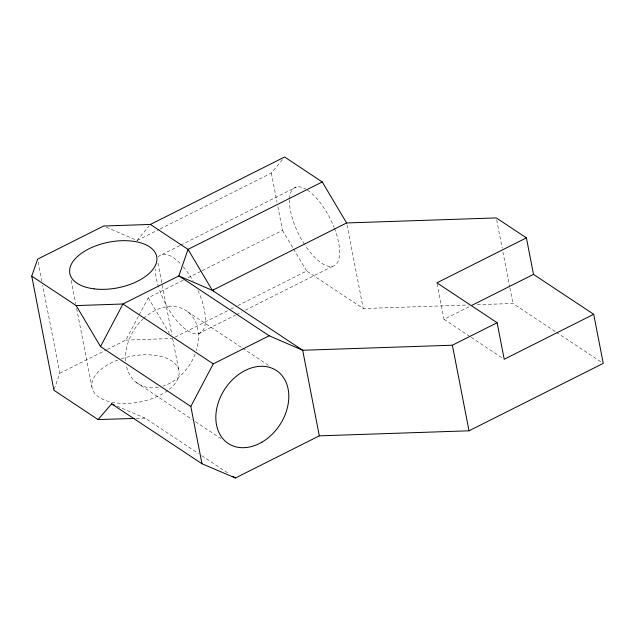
<?xml version="1.0" encoding="UTF-8"?>
<svg xmlns="http://www.w3.org/2000/svg" width="635" height="635" viewBox="0 0 635 635"><rect width="100%" height="100%" fill="white"/><g stroke="black" fill="none" stroke-linecap="round" stroke-linejoin="round"><path stroke-width="0.48" stroke-dasharray="3.17 2.38" d="M54.237 389.366L59.785 373.285L42.68 285.282M107.307 349.417L125.786 340.13L138.62 315.936M139.081 315.071L148.249 297.783L183.578 280.035M106.323 227.195L137.112 240.498L149.122 225.973M160.076 228.965L271.351 173.069L282.726 159.306M137.112 240.498L159.195 229.41M162.123 254.476L179.784 245.61M180.665 245.166L296.354 187.047M187.992 277.82L201.239 271.169M202.12 270.724L282.488 230.354L277.765 206.081M59.785 373.285L106.426 349.861M175.062 337.129L229.814 309.618M230.703 309.174L236.887 306.07M237.768 305.625L306.649 271.026L363.244 308.539L468.328 305.006M198.501 333.692L235.593 315.063M236.474 314.619L241.776 311.952M245.308 310.182L332.732 266.263M437.102 283.789L444.016 319.341L469.709 306.435M125.786 340.13L172.418 338.455M477.25 304.705L512.937 303.498L555.633 331.803M136.295 418.394L145.113 418.124L198.477 453.501M117.078 406.178L145.113 418.124M556.45 332.343L601.607 362.283M444.016 319.341L470.408 336.836M471.233 337.383L502.571 358.164M187.69 311.777L241.871 347.702M242.697 348.242L268.97 365.665M136.334 382.476L192.159 419.489M195.445 421.664L220.893 438.539M201.763 455.676L228.854 473.639M282.488 230.354L293.052 248.142M293.56 248.991L306.649 271.026M148.249 297.783L169.394 333.375M496.681 219.861L502.166 248.063M502.92 251.952L509.722 286.964M509.913 287.941L512.937 303.498M346.988 224.901L363.244 308.539M271.351 173.069L277.011 202.192M157.972 263.128L162.108 284.409M162.298 285.369L171.887 334.693M172.641 338.558L179.03 371.443M71.191 280.432L75.708 303.641M76.644 308.483L91.869 386.81M38.171 262.072L41.934 281.416M143.613 318.492A43.72 32.814 -56.5 0 1 185.325 310.15A43.72 32.814 -56.5 0 1 196.366 350.472M195.159 354.012A43.72 32.814 -56.5 0 1 163.052 386.128M158.377 387.302A43.72 32.814 -56.5 0 1 126.167 364.839M125.643 360.894A43.72 32.814 -56.5 0 1 142.931 319.119M334.423 228.306A43.72 17.518 63.3 0 1 334.51 265.541A43.72 17.518 63.3 0 1 305.006 245.134M304.498 244.356A43.72 17.518 63.3 0 1 289.457 199.803M289.504 198.858A43.72 17.518 63.3 0 1 305.673 189.047M307.451 190.135A43.72 17.518 63.3 0 1 334.081 227.433M198.009 290.512A43.72 17.518 63.3 0 1 195.874 333.923A43.72 17.518 63.3 0 1 158.885 288.115M158.583 287.187A43.72 17.518 63.3 0 1 155.21 269.216M158.266 256.977A43.72 17.518 63.3 0 1 180.88 264.16M183.269 266.803A43.72 17.518 63.3 0 1 193.27 281.178M121.277 358.799A44.267 23.265 -11 0 1 171.696 360.918A44.267 23.265 -11 0 1 168.386 390.025M167.696 390.541A44.267 23.265 -11 0 1 99.997 397.835A44.267 23.265 -11 0 1 117.737 360.045"/><path stroke-width="0.95" d="M213.249 290.965L213.67 289.743M31.75 276.146L37.608 259.175L103.608 226.02L150.384 224.441L284.615 157.012L322.247 181.959L346.607 222.956L496.3 217.916L526.407 237.871L533.503 274.383L593.709 314.301L603.25 363.371L469.019 430.8L319.318 435.848L235.426 477.988L201.962 463.74L111.649 403.868L98.06 419.568L53.935 390.263L31.75 276.146L76.152 305.586L100.513 346.583L190.825 406.456L201.962 463.74M100.513 346.583L122.936 304.006L178.864 275.908L188.016 249.388L322.247 181.959M190.825 406.456L213.241 363.879L269.176 335.78L302.681 350.258L452.382 345.218L497.126 322.739L504.222 359.259L593.709 314.301M346.607 222.956L212.376 290.393L178.864 275.908L269.176 335.78M526.407 237.871L436.92 282.829L497.126 322.739M471.48 305.546L533.503 274.383M76.152 305.586L122.936 304.006L213.241 363.879M98.06 419.568L134.334 418.449M111.649 403.868L114.364 405.027M150.384 224.441L188.016 249.388L212.376 290.393L302.681 350.258L319.318 435.848M232.958 476.353L235.426 477.988M452.382 345.218L469.019 430.8M261.938 442.15A43.72 32.814 -56.5 0 0 278.003 371.65A43.72 32.814 -56.5 0 0 217.027 407.202A43.72 32.814 -56.5 0 0 261.938 442.15M94.075 288.861A44.267 23.265 -11 0 0 156.845 257.326A44.267 23.265 -11 0 0 88.884 248.849A44.267 23.265 -11 0 0 94.075 288.861"/></g></svg>
